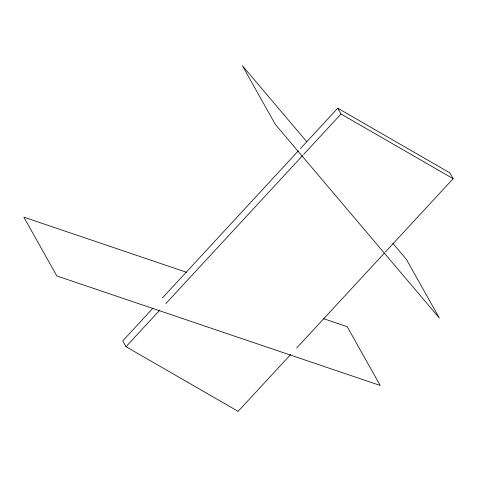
<?xml version="1.0" encoding="UTF-8"?>
<svg xmlns="http://www.w3.org/2000/svg" width="477" height="477" viewBox="0 0 477 477"><rect width="100%" height="100%" fill="white"/><g stroke="black" fill="none" stroke-linecap="round" stroke-linejoin="round"><path stroke-width="0.72" d="M153.028 308.112L122.744 340.888L126.006 346.69L238.142 411.359L290.636 354.554M162.615 297.737L298.387 150.81M300.403 148.627L337.752 108.207L449.894 172.877L453.15 178.678L385.517 251.868M126.006 346.69L159.819 310.098M165.877 303.545L302.651 155.526M303.664 154.429L341.013 114.015L337.752 108.207M296.688 348.001L384.51 252.965M186.585 272.289L23.85 217.172L56.835 275.95L380.193 385.47L347.208 326.685L323.257 318.576M341.013 114.015L453.15 178.678M306.789 141.729L242.334 65.641L275.324 124.419L439.329 318.052L406.344 259.273L392.881 243.371"/></g></svg>
